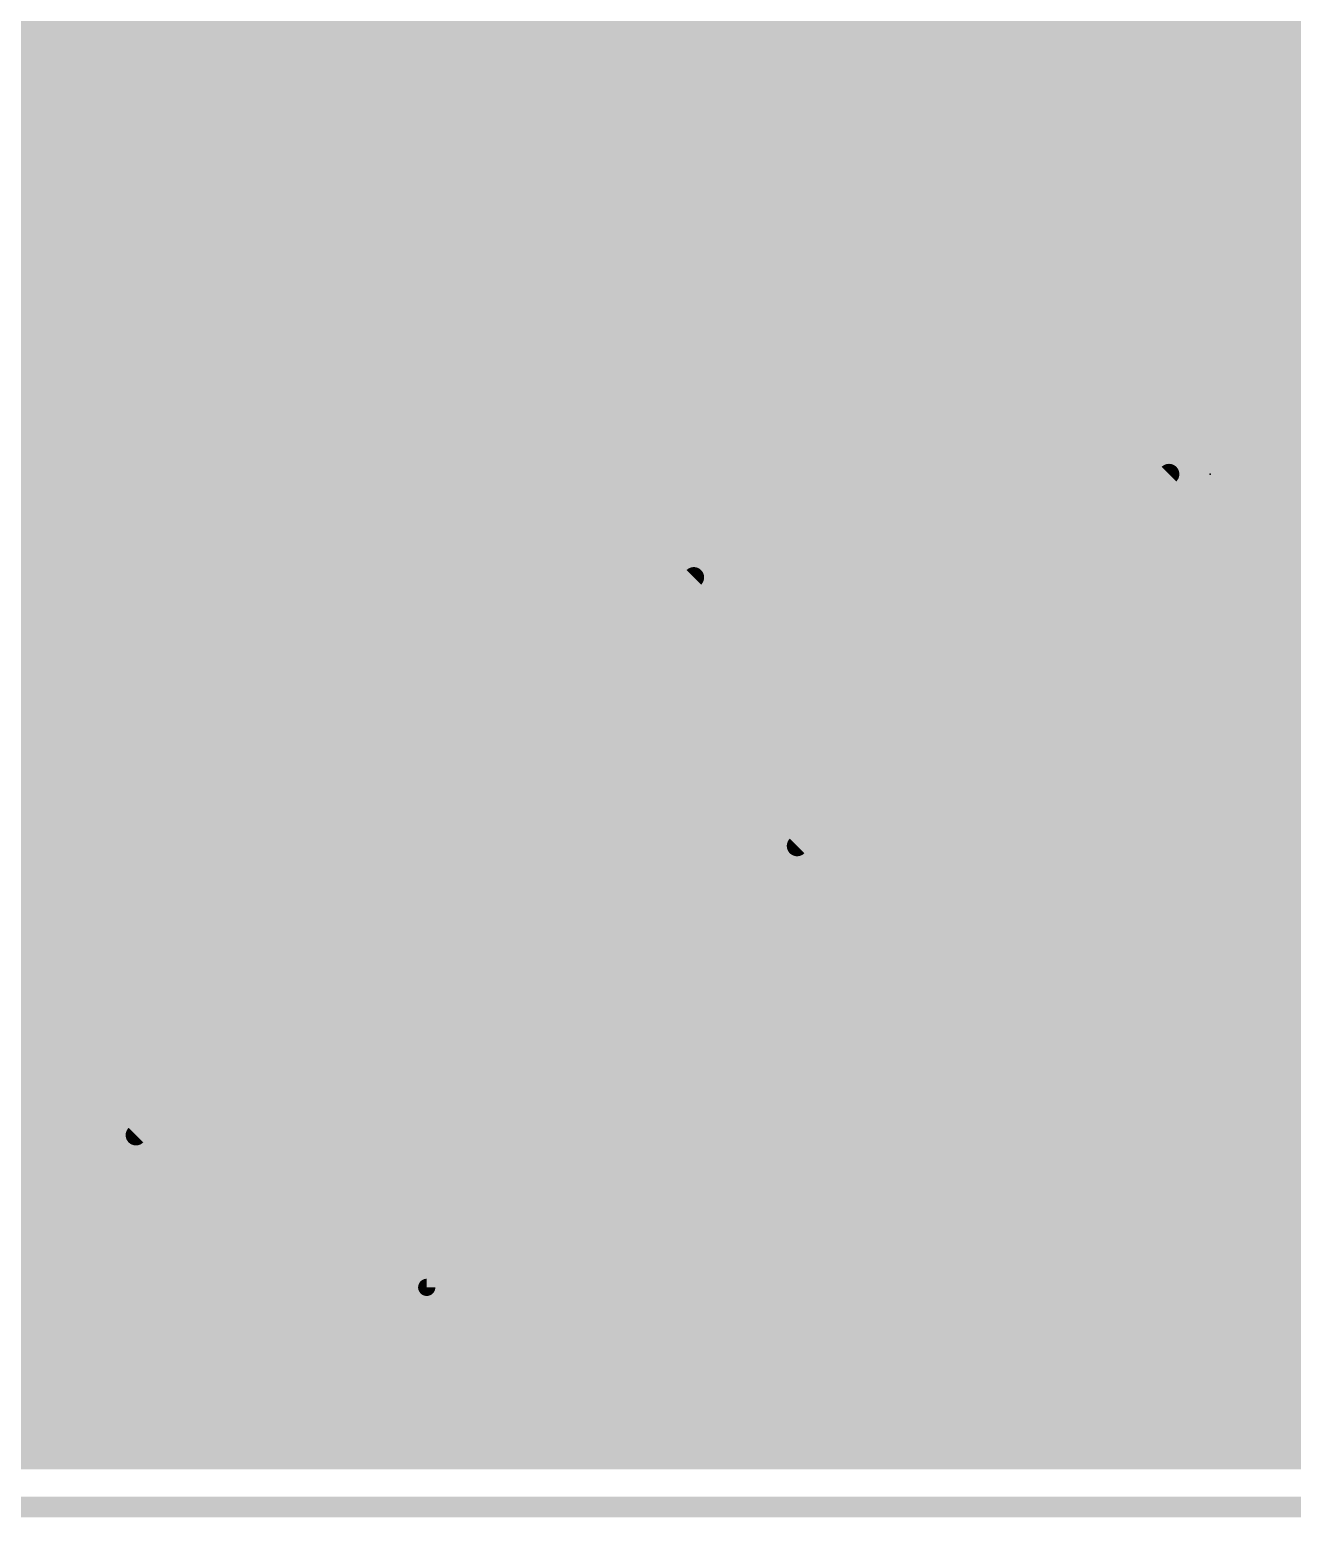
# Model space of a CAD drawing. Extents: x -50 to 50, y 0 to 88.
# Drawn here: x 6.53 to 15.84, y -0.08 to 10.9 of the extents above; entities that cross this region are included whole.
import ezdxf

# ---------------------------------------------------------------- set-up
doc = ezdxf.new("R2010")
doc.units = 0
for name, color, linetype in [('1', 12, 'CONTINUOUS'), ('16', 132, 'CONTINUOUS'), ('17', 110, 'CONTINUOUS'), ('20', 31, 'CONTINUOUS'), ('21', 253, 'CONTINUOUS'), ('23', 53, 'CONTINUOUS')]:
    doc.layers.add(name, color=color, linetype=linetype)

# ---------------------------------------------------------------- blocks, each defined once
blk = doc.blocks.new('RECT')
blk.add_solid([(-0.5, -0.5), (0.5, -0.5), (-0.5, 0.5), (0.5, 0.5)])
blk = doc.blocks.new('SQUAREP')
blk.add_solid([(-0.5, -0.5), (0.5, -0.5), (-0.5, 0.5), (0.5, 0.5)])

msp = doc.modelspace()

# ---------------------------------------------------------------- linework, layer by layer
at = {"layer": '1'}
for points, const_width in [([(12.7, 7.62), (12.7, 17.9535)], 3), ([(14.6024, 7.2416), (14.6024, 17.1655)], 0.5), ([(10.7976, 16.9943), (10.7976, 7.2416)], 0.5), ([(-2.7032, 11), (10.7976, 11)], 0.5), ([(14.6024, 11), (27.4106, 11)], 0.5), ([(-2.2032, 10.5), (10.7976, 10.5)], 0.5), ([(14.6024, 10.5), (27.4106, 10.5)], 0.5), ([(-2.1122, 10), (10.7976, 10)], 0.5), ([(14.6024, 10), (27.4106, 10)], 0.5), ([(-2.1122, 9.5), (10.7976, 9.5)], 0.5), ([(14.6024, 9.5), (27.4106, 9.5)], 0.5), ([(-2.1122, 9), (10.7976, 9)], 0.5), ([(14.6024, 9), (16.7241, 9)], 0.5), ([(-2.1122, 8.5), (10.7976, 8.5)], 0.5), ([(14.6024, 8.5), (16.376, 8.5)], 0.5), ([(-2.1122, 8), (10.7976, 8)], 0.5), ([(14.6024, 8), (16.376, 8)], 0.5), ([(-2.1122, 7.5), (10.7976, 7.5)], 0.5), ([(11.43, 6.858), (12.7, 7.62)], 0.1524), ([(14.6024, 7.5), (16.376, 7.5)], 0.5), ([(10.7976, 7.2416), (10.8969, 7.0018)], 0.5), ([(14.3128, 6.5424), (14.6024, 7.2416)], 0.5), ([(-2.1122, 7), (10.8952, 7)], 0.5), ([(10.8969, 7.0018), (7.117, 3.2218)], 0.5), ([(14.5023, 7), (16.376, 7)], 0.5), ([(11.43, 6.858), (7.3152, 2.7432)], 0.1524), ([(-2.1122, 6.5), (10.3952, 6.5)], 0.5), ([(13.7776, 6.0072), (14.3128, 6.5424)], 0.5), ([(14.2704, 6.5), (16.425, 6.5)], 0.5), ([(7.5134, 2.2646), (11.4392, 6.1904)], 0.5), ([(11.4392, 6.1904), (11.6224, 6.0072)], 0.5), ([(11.6224, 6.0072), (12.3216, 5.7176)], 0.5), ([(13.0784, 5.7176), (13.7776, 6.0072)], 0.5), ([(-2.1122, 6), (9.8952, 6)], 0.5), ([(11.2488, 6), (11.6398, 6)], 0.5), ([(13.7602, 6), (24.2436, 6)], 0.5), ([(12.3216, 5.7176), (13.0784, 5.7176)], 0.5), ([(-2.1122, 5.5), (9.3952, 5.5)], 0.5), ([(10.7488, 5.5), (24.2436, 5.5)], 0.5), ([(0.4085, 5), (8.8952, 5)], 0.5), ([(10.2488, 5), (24.2436, 5)], 0.5), ([(3.4454, 4.5), (8.3952, 4.5)], 0.5), ([(9.7488, 4.5), (24.2436, 4.5)], 0.5), ([(3.6564, 4), (7.8952, 4)], 0.5), ([(9.2488, 4), (24.4029, 4)], 0.5), ([(3.6233, 3.5), (7.3952, 3.5)], 0.5), ([(8.7488, 3.5), (43.7423, 3.5)], 0.5), ([(7.117, 3.2218), (3.508, 3.2218)], 0.5), ([(8.2488, 3), (49.4738, 3)], 0.5), ([(7.3152, 2.7432), (-23.4696, 2.7432)], 0.1524), ([(7.7488, 2.5), (49.4738, 2.5)], 0.5), ([(-23.6678, 2.2646), (7.5134, 2.2646)], 0.5), ([(-25.6326, 2), (49.4738, 2)], 0.5), ([(-49.4738, 1.5), (49.4738, 1.5)], 0.5), ([(-49.4738, 1), (49.4738, 1)], 0.5), ([(49.4738, 0.5262), (-49.4738, 0.5262)], 0.5)]:
    msp.add_lwpolyline(points, dxfattribs=dict(at, const_width=const_width))
for points, const_width in [([(10.7976, 10.875, 1), (10.7976, 11.125)], 0.25), ([(14.6024, 11.125, 1), (14.6024, 10.875)], 0.25), ([(10.7976, 10.375, 1), (10.7976, 10.625)], 0.25), ([(14.6024, 10.625, 1), (14.6024, 10.375)], 0.25), ([(10.7976, 9.875, 1), (10.7976, 10.125)], 0.25), ([(14.6024, 10.125, 1), (14.6024, 9.875)], 0.25), ([(10.7976, 9.375, 1), (10.7976, 9.625)], 0.25), ([(14.6024, 9.625, 1), (14.6024, 9.375)], 0.25), ([(10.7976, 8.875, 1), (10.7976, 9.125)], 0.25), ([(14.6024, 9.125, 1), (14.6024, 8.875)], 0.25), ([(10.7976, 8.375, 1), (10.7976, 8.625)], 0.25), ([(14.6024, 8.625, 1), (14.6024, 8.375)], 0.25), ([(11.95, 7.62, 1), (13.45, 7.62)], 1.5), ([(10.7976, 7.875, 1), (10.7976, 8.125)], 0.25), ([(14.6024, 8.125, 1), (14.6024, 7.875)], 0.25), ([(10.7976, 7.375, 1), (10.7976, 7.625)], 0.25), ([(12.7196, 7.5873, 1), (12.6804, 7.6527)], 0.0762), ([(14.6024, 7.625, 1), (14.6024, 7.375)], 0.25), ([(10.9131, 7.2894, 1), (10.6821, 7.1938)], 0.25), ([(14.7179, 7.1938, 1), (14.4869, 7.2894)], 0.25), ([(10.6726, 7.2416, 1), (10.9226, 7.2416)], 0.25), ([(14.4774, 7.2416, 1), (14.7274, 7.2416)], 0.25), ([(10.9853, 6.9134, 1), (10.8085, 7.0902)], 0.25), ([(10.8952, 6.875, 1), (10.8952, 7.125)], 0.25), ([(14.5023, 7.125, 1), (14.5023, 6.875)], 0.25), ([(10.7814, 6.9539, 1), (11.0124, 7.0496)], 0.25), ([(11.4104, 6.8907, 1), (11.4496, 6.8253)], 0.0762), ([(11.4569, 6.8311, 1), (11.4031, 6.8849)], 0.0762), ([(10.3952, 6.375, 1), (10.3952, 6.625)], 0.25), ([(14.2704, 6.625, 1), (14.2704, 6.375)], 0.25), ([(14.1973, 6.5902, 1), (14.4283, 6.4945)], 0.25), ([(14.4012, 6.454, 1), (14.2244, 6.6308)], 0.25), ([(11.5276, 6.2788, 1), (11.3508, 6.102)], 0.25), ([(11.5276, 6.102, 1), (11.3508, 6.2788)], 0.25), ([(11.6702, 6.1227, 1), (11.5745, 5.8917)], 0.25), ([(13.8255, 5.8917, 1), (13.7298, 6.1227)], 0.25), ([(9.8952, 5.875, 1), (9.8952, 6.125)], 0.25), ([(11.2488, 6.125, 1), (11.2488, 5.875)], 0.25), ([(11.534, 5.9188, 1), (11.7108, 6.0956)], 0.25), ([(11.6398, 5.875, 1), (11.6398, 6.125)], 0.25), ([(13.7602, 6.125, 1), (13.7602, 5.875)], 0.25), ([(13.6892, 6.0956, 1), (13.866, 5.9188)], 0.25), ([(12.3216, 5.8426, 1), (12.3216, 5.5926)], 0.25), ([(12.2738, 5.6021, 1), (12.3694, 5.8331)], 0.25), ([(13.0306, 5.8331, 1), (13.1262, 5.6021)], 0.25), ([(13.0784, 5.5926, 1), (13.0784, 5.8426)], 0.25), ([(9.3952, 5.375, 1), (9.3952, 5.625)], 0.25), ([(10.7488, 5.625, 1), (10.7488, 5.375)], 0.25), ([(8.8952, 4.875, 1), (8.8952, 5.125)], 0.25), ([(10.2488, 5.125, 1), (10.2488, 4.875)], 0.25), ([(8.3952, 4.375, 1), (8.3952, 4.625)], 0.25), ([(9.7488, 4.625, 1), (9.7488, 4.375)], 0.25), ([(7.8952, 3.875, 1), (7.8952, 4.125)], 0.25), ([(9.2488, 4.125, 1), (9.2488, 3.875)], 0.25), ([(7.3952, 3.375, 1), (7.3952, 3.625)], 0.25), ([(8.7488, 3.625, 1), (8.7488, 3.375)], 0.25), ([(7.0286, 3.3102, 1), (7.2053, 3.1334)], 0.25), ([(7.117, 3.0968, 1), (7.117, 3.3468)], 0.25), ([(8.2488, 3.125, 1), (8.2488, 2.875)], 0.25), ([(7.2883, 2.7701, 1), (7.3421, 2.7163)], 0.0762), ([(7.3152, 2.7051, 1), (7.3152, 2.7813)], 0.0762), ([(7.7488, 2.625, 1), (7.7488, 2.375)], 0.25), ([(7.4251, 2.353, 1), (7.6018, 2.1762)], 0.25), ([(7.5134, 2.1396, 1), (7.5134, 2.3896)], 0.25)]:
    msp.add_lwpolyline(points, format="xyb", dxfattribs=dict(at, const_width=const_width))
at = {"layer": '16'}
for points, const_width in [([(-26.1914, 11), (16.822, 11)], 0.5), ([(-26.1914, 10.5), (17.322, 10.5)], 0.5), ([(-26.1914, 10), (17.822, 10)], 0.5), ([(-26.1914, 9.5), (18.322, 9.5)], 0.5), ([(-11.6441, 9), (16.7241, 9)], 0.5), ([(11.6333, 8.9224), (11.3976, 8.6867)], 0.5), ([(13.7667, 8.9224), (11.6333, 8.9224)], 0.5), ([(14.0024, 8.6867), (13.7667, 8.9224)], 0.5), ([(11.3976, 8.6867), (11.3976, 6.5533)], 0.5), ([(14.0024, 6.5533), (14.0024, 8.6867)], 0.5), ([(-11.296, 8.5), (11.3976, 8.5)], 0.5), ([(14.0024, 8.5), (16.376, 8.5)], 0.5), ([(-11.296, 8), (11.3976, 8)], 0.5), ([(14.0024, 8), (16.376, 8)], 0.5), ([(-11.296, 7.5), (11.3976, 7.5)], 0.5), ([(12.192, 4.8768), (14.9352, 7.62)], 0.1524), ([(14.0024, 7.5), (16.376, 7.5)], 0.5), ([(14.9352, 7.62), (17.78, 7.62)], 0.1524), ([(-11.296, 7), (11.3976, 7)], 0.5), ([(14.0024, 7), (16.376, 7)], 0.5), ([(-11.3451, 6.5), (11.4509, 6.5)], 0.5), ([(11.3976, 6.5533), (11.6333, 6.3176)], 0.5), ([(13.7667, 6.3176), (14.0024, 6.5533)], 0.5), ([(13.9491, 6.5), (16.425, 6.5)], 0.5), ([(11.6333, 6.3176), (13.7667, 6.3176)], 0.5), ([(-23.0776, 6), (21.822, 6)], 0.5), ([(-22.991, 5.5), (22.322, 5.5)], 0.5), ([(0.4085, 5), (22.822, 5)], 0.5), ([(1.0668, 4.8768), (12.192, 4.8768)], 0.1524), ([(3.4454, 4.5), (23.322, 4.5)], 0.5), ([(3.6564, 4), (23.822, 4)], 0.5), ([(3.6233, 3.5), (24.322, 3.5)], 0.5), ([(3.3254, 3), (49.4738, 3)], 0.5), ([(-25.6326, 2.5), (49.4738, 2.5)], 0.5), ([(-25.6326, 2), (49.4738, 2)], 0.5), ([(-49.4738, 1.5), (49.4738, 1.5)], 0.5), ([(-49.4738, 1), (49.4738, 1)], 0.5), ([(49.4738, 0.5262), (-49.4738, 0.5262)], 0.5)]:
    msp.add_lwpolyline(points, dxfattribs=dict(at, const_width=const_width))
for points, const_width in [([(11.6333, 9.0474, 1), (11.6333, 8.7974)], 0.25), ([(11.7217, 8.834, 1), (11.5449, 9.0108)], 0.25), ([(13.8551, 9.0108, 1), (13.6783, 8.834)], 0.25), ([(13.7667, 8.7974, 1), (13.7667, 9.0474)], 0.25), ([(11.5226, 8.6867, 1), (11.2726, 8.6867)], 0.25), ([(11.3092, 8.7751, 1), (11.486, 8.5983)], 0.25), ([(14.1274, 8.6867, 1), (13.8774, 8.6867)], 0.25), ([(13.914, 8.5983, 1), (14.0908, 8.7751)], 0.25), ([(11.3976, 8.375, 1), (11.3976, 8.625)], 0.25), ([(14.0024, 8.625, 1), (14.0024, 8.375)], 0.25), ([(11.3976, 7.875, 1), (11.3976, 8.125)], 0.25), ([(14.0024, 8.125, 1), (14.0024, 7.875)], 0.25), ([(11.3976, 7.375, 1), (11.3976, 7.625)], 0.25), ([(14.0024, 7.625, 1), (14.0024, 7.375)], 0.25), ([(14.9352, 7.6581, 1), (14.9352, 7.5819)], 0.0762), ([(14.9621, 7.5931, 1), (14.9083, 7.6469)], 0.0762), ([(11.3976, 6.875, 1), (11.3976, 7.125)], 0.25), ([(14.0024, 7.125, 1), (14.0024, 6.875)], 0.25), ([(11.486, 6.6417, 1), (11.3092, 6.4649)], 0.25), ([(11.4509, 6.375, 1), (11.4509, 6.625)], 0.25), ([(13.9491, 6.625, 1), (13.9491, 6.375)], 0.25), ([(14.0908, 6.4649, 1), (13.914, 6.6417)], 0.25), ([(11.2726, 6.5533, 1), (11.5226, 6.5533)], 0.25), ([(13.8774, 6.5533, 1), (14.1274, 6.5533)], 0.25), ([(11.6333, 6.4426, 1), (11.6333, 6.1926)], 0.25), ([(11.5449, 6.2292, 1), (11.7217, 6.406)], 0.25), ([(13.6783, 6.406, 1), (13.8551, 6.2292)], 0.25), ([(13.7667, 6.1926, 1), (13.7667, 6.4426)], 0.25), ([(12.1651, 4.9037, 1), (12.2189, 4.8499)], 0.0762), ([(12.192, 4.8387, 1), (12.192, 4.9149)], 0.0762)]:
    msp.add_lwpolyline(points, format="xyb", dxfattribs=dict(at, const_width=const_width))
at = {"layer": '20', "const_width": 0.1524}
msp.add_lwpolyline([(-50, 0), (50, 0)], dxfattribs=at)
at = {"layer": '21', "const_width": 0.127}
for points in [[(9.46, 14.12), (9.46, 1.62)], [(9.46, 1.62), (21.02, 1.62)]]:
    msp.add_lwpolyline(points, dxfattribs=at)
at = {"layer": '21', "const_width": 0.0635}
for points in [[(9.46, 1.6518, 1), (9.46, 1.5883)], [(9.4283, 1.62, 1), (9.4918, 1.62)]]:
    msp.add_lwpolyline(points, format="xyb", dxfattribs=at)
at = {"layer": '23'}
msp.add_point((15.24, 7.62), dxfattribs=at)

# ---------------------------------------------------------------- block references
at = {"layer": '17', "xscale": 1.8, "yscale": 1.8}
msp.add_blockref('SQUAREP', (12.7, 7.62), dxfattribs=at)
msp.add_blockref('SQUAREP', (12.7, 7.62), dxfattribs=at)
at = {"layer": '21', "xscale": 2.54, "yscale": 5.588}
msp.add_blockref('RECT', (12.7, 11.43), dxfattribs=at)

doc.saveas('drawing.dxf')
